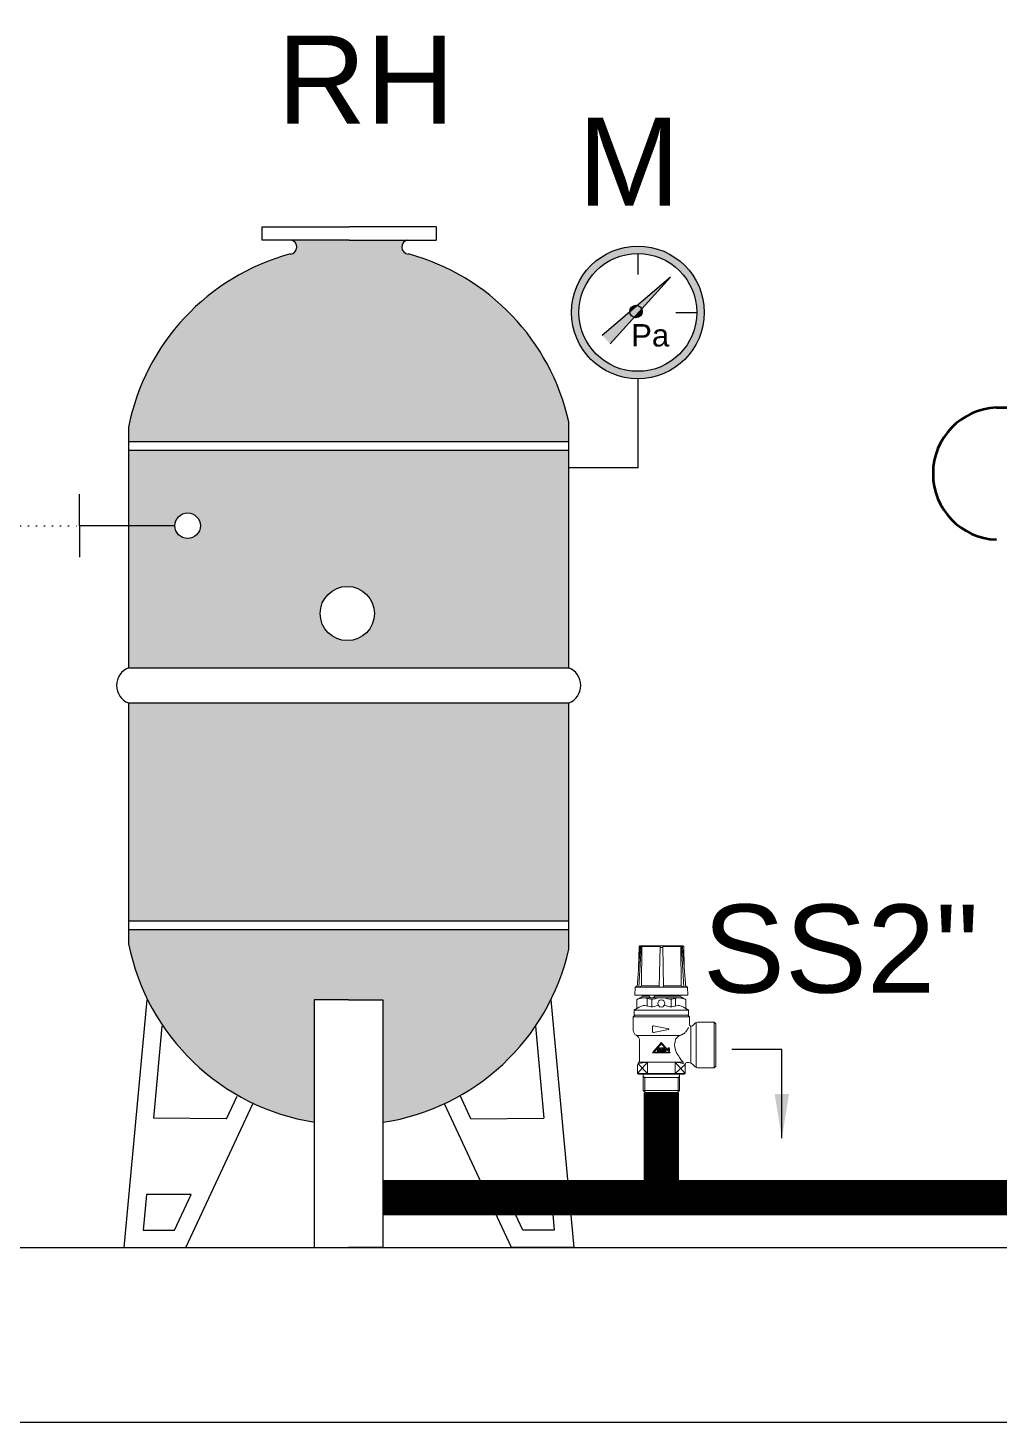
# Model space of a CAD drawing. Header units: millimetres. Extents: x 0 to 53377, y 0 to 36189.
# Drawn here: x 34209 to 35312, y 26430 to 28014 of the extents above; entities that cross this region are included whole.
import ezdxf

# ---------------------------------------------------------------- set-up
doc = ezdxf.new("R2010")
doc.units = ezdxf.units.MM
doc.linetypes.add('ACAD_ISO07W100', pattern=[3, 0, -3])
for name, color, linetype, lineweight in [('S_APA RECE', 5, 'Continuous', 25), ('S_TEXT', 7, 'Continuous', 15), ('SAN-MC-Circuit_Informatii', 83, 'ACAD_ISO07W100', 25), ('SAN-MC-COLD WATER', 5, 'Continuous', 30), ('SAN-MC-VALVE', 7, 'Continuous', 5)]:
    doc.layers.add(name, color=color, linetype=linetype, lineweight=lineweight)
doc.layers.add('SAN-MC-TEXT', color=7, linetype='Continuous')
doc.styles.get("Standard").update_dxf_attribs({"font": 'arial.ttf'})
doc.dimstyles.get("Standard").update_dxf_attribs({"dimtxt": 0.18, "dimasz": 0.18, "dimexe": 0.18, "dimexo": 0.0625, "dimgap": 0.09, "dimtad": 0, "dimtih": 1, "dimtoh": 1, "dimdec": 4, "dimzin": 0, "dimdsep": 46, "dimtxsty": 'Standard', "dimcen": 0.09, "dimadec": 0, "dimazin": 0, "dimtfac": 1, "dimtdec": 4, "dimtofl": 0, "dimtmove": 0, "dimatfit": 3, "dimfxl": 1, "dimtolj": 1, "dimtzin": 0, "dimarcsym": 0})

# ---------------------------------------------------------------- blocks, each defined once
blk = doc.blocks.new('A$C26137C86')
at = {"layer": 'SAN-MC-TEXT', "ltscale": 2}
h = blk.add_hatch(color=96, dxfattribs=at)
h.set_gradient(color1=(0, 127, 0), one_color=1, tint=1, name='INVCYLINDER')
h.paths.add_polyline_path([(251.6, 195.5), (251.6, 217.8, 0.277817), (69.4, 408.4, -0.923408), (69, 424.1), (2.3, 424.1), (-66.1, 424.1, -1.031022), (-64.9, 408.4, 0.284409), (-248.4, 211.7), (-248.4, 195.5)])
h.paths.add_polyline_path([(-248.4, 185.5), (-248.4, 99.7), (-195.8, 99.7, -1), (-166.8, 99.7, -1), (-195.8, 99.7), (-248.4, 99.7), (-248.4, -61.8), (251.6, -61.8), (251.6, 185.5)])
h.paths.add_polyline_path([(30.8, 0, -1), (-30.8, 0, -1)], flags=16)
h.paths.add_polyline_path([(-248.4, -101.6), (-248.4, -348.9), (251.6, -348.9), (251.6, -101.6)])
h.paths.add_polyline_path([(-37.4, -438.7), (1.6, -438.7), (40.6, -438.7), (40.6, -577.9, 0.309102), (251.6, -381.2), (251.6, -358.9), (-248.4, -358.9), (-248.4, -375.1, 0.314399), (-37.4, -577.7)])
at = {"layer": 'SAN-MC-TEXT'}
h = blk.add_hatch(color=256, dxfattribs=at)
edge = h.paths.add_edge_path()
edge.add_arc((330.1, 342), 75.4, 0, 360)
edge = h.paths.add_edge_path(flags=17)
edge.add_arc((330.1, 342), 66.9, 0, 360)
blk.add_hatch(color=1, dxfattribs=at).paths.add_polyline_path([(367.3, 381.9), (298.5, 306.5), (289.7, 315.9)])
h = blk.add_hatch(color=7, dxfattribs=at)
h.paths.add_polyline_path([(334.5, 345.9, -0.10205), (335.1, 343.1, -0.510246), (325.8, 336.4)])
h.paths.add_polyline_path([(329.8, 350), (320.9, 342.4, -0.025646), (320.9, 343.1, -0.493743)])
for p, q in [((-96.6, 424.1), (-96.6, 439.3)), ((-96.6, 439.3), (2.3, 439.3)), ((101.2, 439.3), (2.3, 439.3)), ((101.2, 439.3), (101.2, 424.1)), ((2.3, 424.1), (-96.6, 424.1)), ((2.3, 424.1), (101.2, 424.1)), ((-248.4, 211.7), (-248.4, -61.8)), ((251.6, -61.8), (251.6, 217.8)), ((-248.4, 195.5), (251.6, 195.5)), ((-248.4, 185.5), (251.6, 185.5)), ((330.4, 165.6), (251.6, 165.6)), ((-304.1, 99.7), (-304.1, 135.5)), ((-195.8, 99.7), (-304.1, 99.7)), ((-304.1, 99.7), (-304.1, 63.9)), ((-248.4, -61.8), (251.6, -61.8)), ((-248.4, -101.6), (-248.4, -375.1)), ((-248.4, -101.6), (251.6, -101.6)), ((251.6, -381.2), (251.6, -101.6)), ((-248.4, -348.9), (251.6, -348.9)), ((-248.4, -358.9), (251.6, -358.9)), ((-227.8, -439), (-253.9, -720.3)), ((1.6, -438.7), (-37.4, -438.7)), ((-37.4, -438.7), (-37.4, -720.3)), ((1.6, -438.7), (40.6, -438.7)), ((40.6, -438.7), (40.6, -720.3)), ((231.1, -439), (257.2, -720.3)), ((-210.5, -468.7), (-220.2, -573.1)), ((213.8, -468.7), (223.4, -573.1)), ((-137.2, -574), (-125.2, -548.3)), ((140.5, -574), (128.5, -548.3)), ((-183.4, -720.3), (-107.1, -556.8)), ((186.7, -720.3), (110.4, -556.8)), ((-137.2, -574), (-220.2, -573.1)), ((140.5, -574), (223.4, -573.1)), ((-228.2, -659.8), (-231.9, -700.3)), ((-177.2, -659.8), (-228.2, -659.8)), ((-196.1, -700.3), (-177.2, -659.8)), ((199.4, -700.3), (180.5, -659.8)), ((180.5, -659.8), (231.5, -659.8)), ((231.5, -659.8), (235.2, -700.3)), ((-231.9, -700.3), (-196.1, -700.3)), ((235.2, -700.3), (199.4, -700.3)), ((-253.9, -720.3), (-183.4, -720.3)), ((-37.4, -720.3), (1.6, -720.3)), ((40.6, -720.3), (1.6, -720.3)), ((257.2, -720.3), (186.7, -720.3))]:
    blk.add_line(p, q, dxfattribs=at)
at = {"layer": 'SAN-MC-TEXT', "color": 7}
for p, q in [((330.1, 408.9), (330.1, 385.2)), ((373.3, 342), (397, 342))]:
    blk.add_line(p, q, dxfattribs=at)
at = {"layer": 'SAN-MC-TEXT', "color": 1}
for p, q in [((367.3, 381.9), (289.7, 315.9)), ((298.5, 306.5), (367.3, 381.9))]:
    blk.add_line(p, q, dxfattribs=at)
at = {"layer": 'SAN-MC-TEXT'}
blk.add_lwpolyline([(330.4, 165.6), (330.4, 266.6)], dxfattribs=at)
at = {"layer": 'SAN-MC-TEXT', "color": 7}
for centre, radius in [((330.1, 342), 75.4), ((330.1, 342), 66.9), ((328, 343.1), 7.09)]:
    blk.add_circle(centre, radius, dxfattribs=at)
at = {"layer": 'SAN-MC-TEXT'}
for centre, radius in [((-181.3, 99.7), 14.5), ((0, 0), 30.8)]:
    blk.add_circle(centre, radius, dxfattribs=at)
for centre, radius, start, end in [((-65.2, 416.2), 7.87, 272.8106, 83.6891), ((69.8, 416.2), 7.87, 96.3109, 267.1894), ((2.3, 161.8), 255.6, 105.2324, 168.7374), ((2.3, 161.8), 255.6, 12.6628, 74.7676), ((-240.6, -81.7), 21.4, 111.3016, 248.6984), ((243.9, -81.7), 21.4, 291.3016, 68.6984), ((2.3, -325.2), 255.6, 191.2626, 261.075), ((2.3, -325.2), 255.6, 278.6313, 347.3372)]:
    blk.add_arc(centre, radius, start, end, dxfattribs=at)
blk.add_text('Pa', height=25.4, rotation=0, dxfattribs=at).set_placement((322.4, 303.3))
at = {"layer": 'SAN-MC-TEXT', "insert": (378.2, 563.3), "char_height": 100, "width": 317.327, "attachment_point": 3}
blk.add_mtext('M', dxfattribs=at)
blk = doc.blocks.new('Supapa Siguranta')
at = {"layer": 'SAN-MC-VALVE'}
for p, q in [((125014.5, -98657.3), (125010.7, -98661.1)), ((125037.3, -98657.3), (125014.5, -98657.3)), ((125014.5, -98657.3), (125014.5, -98722.3)), ((125037.3, -98657.3), (125037.3, -98722.3)), ((125037.3, -98657.3), (125043.6, -98657.3)), ((125037.3, -98660.3), (125039, -98657.3)), ((125044.5, -98647.6), (125043.6, -98649.2)), ((125043.6, -98649.2), (125043.6, -98730.5)), ((125044.5, -98647.6), (125044.5, -98732)), ((125057.6, -98647.6), (125044.5, -98647.6)), ((125044.5, -98647.6), (125064.5, -98665.5)), ((125044.5, -98665.5), (125061.6, -98648.5)), ((125064.5, -98728.4), (125064.5, -98650.4)), ((125065.9, -98650.8), (125104, -98650.8)), ((125111.7, -98722.5), (125111.7, -98646.8)), ((125121.1, -98639.8), (125145.1, -98639.8)), ((125145.1, -98639.8), (125145.1, -98739.8)), ((125148.2, -98643), (125145.1, -98639.8)), ((125148.2, -98641.4), (125148.2, -98738.3)), ((125148.2, -98641.4), (125155.3, -98641.4)), ((125157.2, -98642), (125157.2, -98737.7)), ((125158.1, -98643), (125159, -98644.6)), ((125161.7, -98646.2), (125173.7, -98646.2)), ((125176.4, -98647.7), (125181.1, -98655.8)), ((125178.6, -98726.4), (125178.6, -98653.3)), ((125181.8, -98657), (125181.8, -98668.3)), ((125183.8, -98657), (125183.6, -98657)), ((125197.8, -98643.2), (125183.8, -98643)), ((125197.8, -98643.2), (125199.9, -98646.9)), ((125197.8, -98646.7), (125197.8, -98643.2)), ((125197.8, -98646.7), (125268.1, -98652.4)), ((125197.8, -98646.7), (125197.8, -98689.8)), ((125197.8, -98649.9), (125268.1, -98653.9)), ((125199.9, -98654.8), (125197.8, -98649.9)), ((125269.7, -98655.2), (125199.9, -98654.8)), ((125199.9, -98654.8), (125199.9, -98684.7)), ((125269.7, -98650.2), (125232, -98649.5)), ((125268.1, -98652.4), (125268.1, -98653.9)), ((125268.1, -98652.4), (125269.7, -98653.7)), ((125268.1, -98653.9), (125269.7, -98655.2)), ((125269.7, -98650.2), (125271.3, -98651.8)), ((125269.7, -98653.7), (125269.7, -98650.2)), ((125269.7, -98655.2), (125269.7, -98687.5)), ((125271.3, -98727.9), (125271.3, -98651.8)), ((125010.7, -98661.1), (125010.7, -98718.6)), ((125037.3, -98660.3), (125011.5, -98660.3)), ((125044.5, -98665.5), (125064.5, -98665.5)), ((125081.1, -98705.6), (125081.1, -98674.1)), ((125081.1, -98674.1), (125083.6, -98676.2)), ((125082.4, -98676.9), (125082.4, -98683.2)), ((125084.8, -98679), (125082.4, -98676.9)), ((125082.4, -98683.2), (125082.4, -98703.1)), ((125082.4, -98683.2), (125089.8, -98683.2)), ((125083.2, -98683.8), (125082.4, -98683.2)), ((125084, -98684.5), (125083.2, -98683.8)), ((125083.6, -98676.2), (125086.3, -98678.4)), ((125087.3, -98681.1), (125084.8, -98679)), ((125086.3, -98678.4), (125088.9, -98680.7)), ((125087.1, -98680.9), (125087.1, -98680.9)), ((125087.1, -98680.9), (125087.1, -98680.9)), ((125089.8, -98683.2), (125087.3, -98681.1)), ((125088.9, -98680.7), (125091.6, -98682.9)), ((125089.1, -98682.5), (125089.1, -98682.5)), ((125089.1, -98682.5), (125089.1, -98682.5)), ((125089.8, -98683.2), (125089.8, -98687.2)), ((125092.5, -98685.4), (125089.8, -98683.2)), ((125091.6, -98682.9), (125094.3, -98685.2)), ((125117.4, -98676.1), (125122.6, -98702.4)), ((125127.6, -98674.2), (125118.9, -98674.2)), ((125123.9, -98702.4), (125129.1, -98676.1)), ((125176.3, -98672.7), (125163, -98672.7)), ((125177.9, -98664.6), (125164.5, -98664.6)), ((125176.4, -98671.9), (125176.4, -98671.9)), ((125183.8, -98668.3), (125181.8, -98668.3)), ((125181.8, -98677.7), (125181.8, -98723.2)), ((125183.8, -98677.7), (125181.8, -98677.7)), ((125081.1, -98703.2), (125081.1, -98703.2)), ((125081.7, -98705), (125081.1, -98705.6)), ((125082.4, -98704.5), (125081.7, -98705)), ((125082.4, -98703.1), (125082.4, -98704.5)), ((125082.4, -98703.1), (125088.2, -98703.1)), ((125083.2, -98703.8), (125082.4, -98703.1)), ((125082.5, -98703.3), (125082.5, -98703.3)), ((125083.1, -98688.1), (125084.4, -98686.9)), ((125083.1, -98689.8), (125083.1, -98688.1)), ((125084.5, -98688.7), (125083.1, -98689.8)), ((125083.1, -98691.2), (125083.1, -98689.8)), ((125083.1, -98689.8), (125089.8, -98689.8)), ((125084.5, -98691.2), (125083.1, -98691.2)), ((125083.1, -98692.4), (125083.8, -98691.8)), ((125083.1, -98694.5), (125083.1, -98692.4)), ((125083.1, -98693.3), (125083.1, -98693.3)), ((125083.1, -98693.3), (125083.1, -98693.3)), ((125083.1, -98694.9), (125083.1, -98694.5)), ((125083.2, -98695.3), (125083.1, -98694.9)), ((125083.1, -98696.5), (125085, -98696.5)), ((125083.1, -98697.8), (125083.1, -98696.5)), ((125088.2, -98697.8), (125083.1, -98697.8)), ((125083.4, -98695.6), (125083.2, -98695.3)), ((125084, -98704.5), (125083.2, -98703.8)), ((125083.6, -98695.9), (125083.4, -98695.6)), ((125083.9, -98696.1), (125083.6, -98695.9)), ((125083.8, -98691.8), (125084.5, -98691.2)), ((125084.3, -98696.3), (125083.9, -98696.1)), ((125085.8, -98684.5), (125084, -98684.5)), ((125088.2, -98704.5), (125084, -98704.5)), ((125084.7, -98696.4), (125084.3, -98696.3)), ((125084.3, -98697.8), (125084.3, -98697.8)), ((125084.4, -98686.9), (125085.8, -98685.8)), ((125085.9, -98687.5), (125084.5, -98688.7)), ((125084.5, -98691.2), (125084.5, -98694.5)), ((125085.8, -98691.2), (125084.5, -98691.2)), ((125084.5, -98694.5), (125084.5, -98694.6)), ((125084.5, -98694.6), (125084.6, -98694.7)), ((125084.6, -98694.7), (125084.6, -98694.9)), ((125084.6, -98694.9), (125084.7, -98695)), ((125084.7, -98695), (125084.8, -98695)), ((125085, -98696.5), (125084.7, -98696.4)), ((125084.8, -98695), (125084.9, -98695.1)), ((125084.9, -98695.1), (125084.9, -98695.1)), ((125084.9, -98695.1), (125084.9, -98695.1)), ((125084.9, -98695.1), (125085, -98695.1)), ((125085, -98695.1), (125085.2, -98695.2)), ((125085.1, -98700.5), (125086.7, -98699.1)), ((125087.5, -98702.5), (125085.1, -98700.5)), ((125085.2, -98695.2), (125085.3, -98695.1)), ((125085.6, -98696.4), (125085.2, -98696.5)), ((125085.2, -98696.5), (125089.8, -98696.5)), ((125085.3, -98695.1), (125085.4, -98695.1)), ((125085.4, -98695.1), (125085.5, -98695)), ((125085.5, -98695), (125085.6, -98695)), ((125085.6, -98695), (125085.7, -98694.9)), ((125085.9, -98696.3), (125085.6, -98696.4)), ((125085.7, -98694.9), (125085.8, -98694.7)), ((125085.8, -98685.8), (125085.8, -98684.5)), ((125085.8, -98694.5), (125085.8, -98691.2)), ((125085.8, -98694.6), (125085.8, -98694.5)), ((125085.8, -98694.6), (125085.8, -98694.6)), ((125085.8, -98694.6), (125085.8, -98694.6)), ((125085.8, -98694.7), (125085.8, -98694.6)), ((125085.9, -98685.3), (125085.9, -98685.3)), ((125085.9, -98685.3), (125085.9, -98685.3)), ((125085.9, -98687.7), (125085.9, -98687.5)), ((125086, -98687.9), (125085.9, -98687.7)), ((125085.9, -98691.7), (125085.9, -98691.7)), ((125085.9, -98691.7), (125085.9, -98691.7)), ((125086.3, -98696.1), (125085.9, -98696.3)), ((125086.2, -98688.3), (125086, -98687.9)), ((125086.4, -98688.6), (125086.2, -98688.3)), ((125086.6, -98695.9), (125086.3, -98696.1)), ((125086.7, -98688.8), (125086.4, -98688.6)), ((125086.9, -98695.6), (125086.6, -98695.9)), ((125087.1, -98689), (125086.7, -98688.8)), ((125086.7, -98699.1), (125088.2, -98697.8)), ((125087.1, -98695.7), (125086.9, -98695.6)), ((125087.5, -98689.1), (125087.1, -98689)), ((125087.5, -98695.8), (125087.1, -98695.7)), ((125088.5, -98699.4), (125087.1, -98700.5)), ((125087.1, -98700.5), (125088.5, -98701.6)), ((125087.2, -98684.5), (125087.2, -98687.2)), ((125088.5, -98684.5), (125087.2, -98684.5)), ((125087.2, -98687.2), (125087.2, -98687.3)), ((125087.2, -98687.3), (125087.2, -98687.4)), ((125087.2, -98687.4), (125087.3, -98687.5)), ((125087.2, -98691.2), (125087.2, -98693.8)), ((125088.5, -98691.2), (125087.2, -98691.2)), ((125087.2, -98693.8), (125087.2, -98693.9)), ((125087.2, -98693.9), (125087.2, -98694.1)), ((125087.2, -98694.1), (125087.3, -98694.2)), ((125087.3, -98687.5), (125087.4, -98687.6)), ((125087.3, -98694.2), (125087.4, -98694.3)), ((125087.4, -98687.6), (125087.5, -98687.7)), ((125087.4, -98694.3), (125087.5, -98694.4)), ((125087.5, -98687.7), (125087.6, -98687.8)), ((125087.8, -98689.2), (125087.5, -98689.1)), ((125087.5, -98694.4), (125087.6, -98694.4)), ((125087.8, -98695.8), (125087.5, -98695.8)), ((125089.8, -98704.5), (125087.5, -98702.5)), ((125087.6, -98687.8), (125087.7, -98687.8)), ((125087.6, -98694.4), (125087.7, -98694.5)), ((125087.7, -98687.8), (125087.8, -98687.8)), ((125087.7, -98694.5), (125087.8, -98694.5)), ((125087.8, -98687.8), (125088, -98687.8)), ((125088.2, -98689.1), (125087.8, -98689.2)), ((125087.8, -98694.5), (125088, -98694.5)), ((125088.2, -98695.8), (125087.8, -98695.8)), ((125088, -98687.8), (125088.1, -98687.8)), ((125088, -98694.5), (125088.1, -98694.4)), ((125088.1, -98687.8), (125088.2, -98687.7)), ((125088.1, -98694.4), (125088.2, -98694.4)), ((125088.2, -98687.7), (125088.3, -98687.6)), ((125088.6, -98689), (125088.2, -98689.1)), ((125088.2, -98694.4), (125088.3, -98694.3)), ((125088.6, -98695.7), (125088.2, -98695.8)), ((125088.2, -98695.8), (125088.2, -98695.8)), ((125088.2, -98703.1), (125088.2, -98704.5)), ((125088.3, -98687.6), (125088.4, -98687.5)), ((125088.3, -98694.3), (125088.4, -98694.2)), ((125088.4, -98687.4), (125088.5, -98687.3)), ((125088.4, -98687.5), (125088.4, -98687.4)), ((125088.4, -98694.1), (125088.5, -98693.9)), ((125088.4, -98694.2), (125088.4, -98694.1)), ((125088.4, -98703.3), (125088.4, -98703.3)), ((125088.5, -98687.2), (125088.5, -98684.5)), ((125088.5, -98687.3), (125088.5, -98687.2)), ((125088.5, -98693.8), (125088.5, -98691.2)), ((125088.5, -98693.1), (125088.5, -98693.1)), ((125088.5, -98693.1), (125088.5, -98693.1)), ((125088.5, -98693.9), (125088.5, -98693.8)), ((125089.8, -98698.2), (125088.5, -98699.4)), ((125088.5, -98701.6), (125089.8, -98702.7)), ((125088.9, -98688.8), (125088.6, -98689)), ((125088.9, -98695.5), (125088.6, -98695.7)), ((125089.2, -98688.6), (125088.9, -98688.8)), ((125089.2, -98695.2), (125088.9, -98695.5)), ((125089.5, -98688.3), (125089.2, -98688.6)), ((125089.5, -98694.9), (125089.2, -98695.2)), ((125089.7, -98687.9), (125089.5, -98688.3)), ((125089.7, -98694.6), (125089.5, -98694.9)), ((125089.8, -98687.6), (125089.7, -98687.9)), ((125089.8, -98694.2), (125089.7, -98694.6)), ((125089.8, -98687.2), (125089.8, -98687.6)), ((125089.8, -98689.8), (125089.8, -98693.8)), ((125089.8, -98693.8), (125089.8, -98694.2)), ((125089.8, -98696.5), (125092.5, -98694.3)), ((125089.8, -98696.5), (125089.8, -98698.2)), ((125091.9, -98696.5), (125089.8, -98696.5)), ((125089.8, -98702.7), (125089.8, -98704.5)), ((125090.8, -98684), (125090.8, -98684)), ((125094.5, -98694.3), (125091.9, -98696.5)), ((125095.1, -98687.6), (125092.5, -98685.4)), ((125092.5, -98694.3), (125095.1, -98692.1)), ((125092.9, -98685.8), (125092.9, -98685.8)), ((125093.6, -98695), (125093.6, -98695)), ((125094.3, -98685.2), (125097.1, -98687.5)), ((125094.3, -98686.8), (125094.3, -98686.8)), ((125094.3, -98686.8), (125094.3, -98686.8)), ((125097.2, -98692.1), (125094.5, -98694.3)), ((125097.7, -98689.8), (125095.1, -98687.6)), ((125095.1, -98692.1), (125097.7, -98689.8)), ((125097.1, -98687.5), (125099.8, -98689.8)), ((125099.8, -98689.8), (125097.2, -98692.1)), ((125176.3, -98707), (125163, -98707)), ((125176.4, -98707.8), (125176.4, -98707.8)), ((125197.8, -98685.9), (125269.7, -98687.5)), ((125197.8, -98733), (125197.8, -98689.8)), ((125269.7, -98692.2), (125197.8, -98693.8)), ((125199.9, -98695), (125199.9, -98724.8)), ((125268.1, -98687.5), (125268.1, -98692.2)), ((125269.7, -98724.5), (125269.7, -98692.2)), ((125010.7, -98718.6), (125014.5, -98722.3)), ((125037.3, -98719.4), (125011.5, -98719.4)), ((125037.3, -98722.3), (125014.5, -98722.3)), ((125037.3, -98719.4), (125039, -98722.3)), ((125037.3, -98722.3), (125043.6, -98722.3)), ((125043.6, -98730.5), (125044.5, -98732)), ((125064.5, -98714.2), (125044.5, -98732)), ((125044.5, -98714.2), (125060.7, -98732)), ((125044.5, -98714.2), (125064.5, -98714.2)), ((125044.5, -98732), (125060.7, -98732)), ((125177.9, -98715.1), (125164.5, -98715.1)), ((125176.4, -98731.9), (125181.1, -98723.8)), ((125176.4, -98731.9), (125181.1, -98723.8)), ((125181.8, -98722.6), (125181.8, -98711.3)), ((125183.8, -98722.6), (125183.6, -98722.6)), ((125183.8, -98722.6), (125183.6, -98722.6)), ((125199.9, -98724.8), (125197.8, -98729.8)), ((125197.8, -98729.8), (125268.1, -98725.8)), ((125197.8, -98733), (125268.1, -98727.3)), ((125197.8, -98736.5), (125199.9, -98732.8)), ((125197.8, -98733), (125197.8, -98736.5)), ((125269.7, -98724.5), (125199.9, -98724.8)), ((125269.7, -98729.5), (125232, -98730.2)), ((125268.1, -98725.8), (125269.7, -98724.5)), ((125268.1, -98727.3), (125268.1, -98725.8)), ((125268.1, -98727.3), (125269.7, -98726)), ((125269.7, -98726), (125269.7, -98729.5)), ((125271.3, -98727.9), (125269.7, -98729.5)), ((125054.5, -98783.6), (125054.5, -98755.6)), ((125134.9, -98751.7), (125055.3, -98751.7)), ((125057.2, -98749), (125061.1, -98745.1)), ((125063, -98742.3), (125127.3, -98742.3)), ((125063.9, -98738.4), (125063.9, -98735.1)), ((125133, -98749), (125129.2, -98745.2)), ((125131.4, -98739.8), (125145.1, -98739.8)), ((125135.7, -98783.6), (125135.7, -98755.6)), ((125148.2, -98736.7), (125145.1, -98739.8)), ((125148.2, -98738.3), (125155.3, -98738.3)), ((125158.1, -98736.7), (125159, -98735)), ((125161.7, -98733.5), (125173.7, -98733.5)), ((125197.8, -98736.5), (125183.8, -98736.7)), ((125135.7, -98783.6), (125054.5, -98783.6)), ((125057.6, -98786.7), (125054.5, -98783.6)), ((125132.6, -98786.7), (125057.6, -98786.7)), ((125135.7, -98783.6), (125132.6, -98786.7))]:
    blk.add_line(p, q, dxfattribs=at)
at = {"layer": 'SAN-MC-VALVE', "extrusion": (-1, 1.83697e-16, 0)}
blk.add_line((125183.8, -98643), (125183.8, -98736.7), dxfattribs=at)
at = {"layer": 'SAN-MC-VALVE'}
for points in [[(125104.8, -98715.2), (125101.4, -98714.1), (125098.3, -98713.5), (125095.1, -98713.3), (125091.9, -98713.5), (125088.8, -98714.1), (125085.8, -98715.1), (125082.9, -98716.3), (125080.1, -98717.6), (125077.6, -98719.1), (125075.2, -98720.6), (125073, -98722), (125071.1, -98723.4), (125069.3, -98724.7), (125067.7, -98725.9), (125066.4, -98726.9), (125065.3, -98727.8), (125064.5, -98728.4), (125064, -98728.8), (125063.9, -98728.9)], [(125112.9, -98725.3), (125112.6, -98724.4), (125111.4, -98722), (125110.1, -98719.8), (125108.4, -98717.8), (125106.8, -98716.3), (125105.8, -98715.7), (125104.8, -98715.2)], [(125121.1, -98735), (125120.3, -98734.6), (125118.5, -98733.2), (125117.6, -98732.4), (125116.7, -98731.4), (125115.7, -98730.2), (125114.7, -98728.8), (125113.8, -98727.2), (125113.1, -98725.6), (125112.9, -98725.3)], [(125126.4, -98738.3), (125126.2, -98738.2), (125125.8, -98737.9), (125125, -98737.4), (125123.9, -98736.7), (125122.6, -98735.9), (125121.1, -98735)]]:
    blk.add_lwpolyline(points, dxfattribs=at)
blk.add_circle((125168.8, -98689.8), 6.25, dxfattribs=at)
for centre, radius, start, end in [((125057.6, -98657), 9.38, 48.5904, 90), ((125004.9, -98667), 59.6, 1.506, 18.1013), ((125065.9, -98647.6), 3.12, 228.5904, 270), ((125104, -98641.4), 9.38, 270, 335.3757), ((125121.1, -98649.2), 9.38, 90, 155.3757), ((125155.3, -98644.5), 3.12, 30, 90), ((125161.7, -98643.1), 3.12, 210, 270), ((125173.7, -98649.3), 3.12, 30, 90), ((125183.6, -98653.9), 3.12, 214.2289, 270), ((125118.9, -98675.8), 1.56, 90, 191.3099), ((125127.6, -98675.8), 1.56, 348.6901, 90), ((125183.7, -98673), 5.05, 111.8775, 248.1225), ((125123.2, -98702.3), 0.625, 191.3099, 348.6901), ((125060.7, -98735.1), 3.12, 0, 90), ((125004.9, -98712.6), 59.6, 340.9738, 358.494), ((125173.7, -98730.4), 3.12, 270, 330), ((125173.7, -98730.4), 3.12, 270, 330), ((125183.6, -98725.8), 3.12, 90, 145.7711), ((125063.9, -98755.6), 9.38, 135, 180), ((125054.5, -98738.4), 9.38, 315, 0), ((125131.4, -98743), 3.12, 90, 225), ((125126.4, -98755.6), 9.38, 0, 45), ((125155.3, -98735.1), 3.12, 270, 330), ((125161.7, -98736.6), 3.12, 90, 150)]:
    blk.add_arc(centre, radius, start, end, dxfattribs=at)
for points, knots in [([(125159, -98644.6), (125164.5, -98654.1), (125166.5, -98661.1), (125161.4, -98671.4), (125164, -98679.2), (125165.3, -98684.7)], [0, 0, 0, 0, 2.818946, 6.498428, 10.306657, 10.306657, 10.306657, 10.306657]), ([(125176.4, -98647.7), (125178, -98654.6), (125179.8, -98661.3), (125174.3, -98672.3), (125178.1, -98681.1), (125178.6, -98686.1)], [0.251776, 0.251776, 0.251776, 0.251776, 2.818946, 6.498428, 11.244423, 11.244423, 11.244423, 11.244423]), ([(125159, -98735), (125164.5, -98725.6), (125166.5, -98718.6), (125161.4, -98708.3), (125164, -98700.5), (125165.3, -98695)], [0, 0, 0, 0, 2.818946, 6.498428, 10.306657, 10.306657, 10.306657, 10.306657]), ([(125176.4, -98731.9), (125178, -98725), (125179.8, -98718.3), (125174.3, -98707.3), (125178.1, -98698.5), (125178.6, -98693.6)], [0.251776, 0.251776, 0.251776, 0.251776, 2.818946, 6.498428, 11.244423, 11.244423, 11.244423, 11.244423])]:
    blk.add_open_spline(points, degree=3, knots=knots, dxfattribs=at)
blk = doc.blocks.new('MAN')
at = {"layer": 'SAN-MC-VALVE', "lineweight": 5}
h = blk.add_hatch(color=1, dxfattribs=at)
edge = h.paths.add_edge_path()
edge.add_arc((69936.3, 149089), 8.93, 98.3516, 186.7188)
edge.add_line((69927.4, 149088), (69889.7, 149050.9))
edge.add_arc((69890.3, 149050.3), 0.871, 140.6187, 317.9808)
edge.add_line((69891, 149049.8), (69931, 149083.6))
edge.add_arc((69933.2, 149091.8), 8.48, 255.5699, 348.5337)
edge.add_arc((69954.1, 149082.1), 14.9, 101.1321, 147.5393, ccw=False)
edge.add_line((69951.2, 149096.8), (69954.4, 149097.6))
edge.add_arc((69953.4, 149108.6), 11, 275.2597, 355.2629)
edge.add_arc((69950.2, 149105), 14.4, 10.7132, 69.2213)
edge.add_arc((69953.1, 149109.1), 9.63, 76.9038, 172.4916)
edge.add_line((69943.6, 149110.4), (69941.8, 149105.7))
edge.add_arc((69925, 149113.4), 18.5, 302.7102, 335.3468, ccw=False)
at = {"layer": 'SAN-MC-VALVE'}
h = blk.add_hatch(color=1, dxfattribs=at)
h.dxf.hatch_style = 1
h.paths.add_polyline_path([(70014.9, 148897, 2.33833), (70035.8, 148889.3), (70082.7, 149005.7, 0.53181), (70053.7, 149016.3)])
at = {"layer": 'S_APA RECE', "linetype": 'ByBlock', "lineweight": 50, "ltscale": 1.8}
blk.add_lwpolyline([(69793.8, 148763.3), (69903.6, 148763.3)], dxfattribs=at)
at = {"layer": 'SAN-MC-VALVE', "lineweight": 5}
for p, q in [((69933.6, 149184), (69933.6, 149170.3)), ((69882.4, 149168.6), (69886.1, 149162.9)), ((69885.9, 149170.8), (69889.4, 149165)), ((69889.5, 149172.9), (69892.7, 149166.9)), ((69893.2, 149174.7), (69899.2, 149162.5)), ((69897, 149176.5), (69899.7, 149170.2)), ((69900.9, 149178), (69903.3, 149171.7)), ((69904.9, 149179.4), (69907, 149172.9)), ((69908.9, 149180.6), (69910.7, 149174.1)), ((69915.9, 149168.4), (69912.9, 149181.6)), ((69917, 149182.5), (69918.2, 149175.8)), ((69921.1, 149183.1), (69922, 149176.4)), ((69925.3, 149183.6), (69925.9, 149176.8)), ((69929.4, 149183.9), (69929.8, 149177.1)), ((69937.8, 149183.9), (69937.5, 149177.1)), ((69942, 149183.6), (69941.4, 149176.8)), ((69946.1, 149183.1), (69945.2, 149176.4)), ((69950.2, 149182.5), (69949, 149175.8)), ((69951.3, 149168.4), (69954.3, 149181.6)), ((69958.4, 149180.6), (69956.6, 149174.1)), ((69962.4, 149179.4), (69960.3, 149172.9)), ((69966.3, 149178), (69963.9, 149171.7)), ((69970.2, 149176.5), (69967.5, 149170.2)), ((69974, 149174.7), (69968.1, 149162.5)), ((69977.7, 149172.9), (69974.5, 149166.9)), ((69981.4, 149170.8), (69977.9, 149165)), ((69984.9, 149168.6), (69981.1, 149162.9)), ((69866.4, 149155.2), (69871.3, 149150.5)), ((69869.3, 149158.2), (69874, 149153.3)), ((69872.4, 149161), (69876.9, 149155.9)), ((69875.6, 149163.7), (69884.1, 149153)), ((69878.9, 149166.2), (69882.9, 149160.7)), ((69991.6, 149163.7), (69983.2, 149153)), ((69988.3, 149166.2), (69984.3, 149160.7)), ((69994.9, 149161), (69990.4, 149155.9)), ((69997.9, 149158.2), (69993.2, 149153.3)), ((70000.9, 149155.2), (69996, 149150.5)), ((69853.7, 149138.6), (69859.6, 149135.1)), ((69856, 149142.2), (69861.6, 149138.4)), ((69858.3, 149145.6), (69863.8, 149141.6)), ((69860.9, 149148.9), (69871.5, 149140.4)), ((69863.5, 149152.1), (69868.7, 149147.7)), ((69912.4, 149146.4), (69929.6, 149096.9)), ((69914, 149147.2), (69934.9, 149098.7)), ((70006.4, 149148.9), (69995.7, 149140.4)), ((70003.7, 149152.1), (69998.6, 149147.7)), ((70008.9, 149145.6), (70003.4, 149141.6)), ((70011.3, 149142.2), (70005.6, 149138.4)), ((70013.5, 149138.6), (70007.7, 149135.1)), ((69846.5, 149123.6), (69852.9, 149121.2)), ((69848, 149127.5), (69854.3, 149124.8)), ((69849.8, 149131.3), (69862, 149125.4)), ((69851.7, 149135), (69857.7, 149131.8)), ((70017.5, 149131.3), (70005.2, 149125.4)), ((70015.6, 149135), (70009.6, 149131.8)), ((70019.2, 149127.5), (70012.9, 149124.8)), ((70020.7, 149123.6), (70014.4, 149121.2)), ((69842.1, 149107.5), (69848.7, 149106.3)), ((69842.9, 149111.6), (69856.2, 149108.6)), ((69843.9, 149115.7), (69850.5, 149113.9)), ((69845.1, 149119.7), (69851.6, 149117.6)), ((70024.3, 149111.6), (70011.1, 149108.6)), ((70022.1, 149119.7), (70015.7, 149117.6)), ((70023.3, 149115.7), (70016.8, 149113.9)), ((70025.2, 149107.5), (70018.5, 149106.3)), ((69840.6, 149090.9), (69854.2, 149090.9)), ((69840.7, 149095.1), (69847.4, 149094.8)), ((69840.9, 149099.2), (69847.7, 149098.6)), ((69841.4, 149103.4), (69848.1, 149102.5)), ((70026.7, 149090.9), (70013.1, 149090.9)), ((70025.8, 149103.4), (70019.1, 149102.5)), ((70026.3, 149099.2), (70019.5, 149098.6)), ((70026.6, 149095.1), (70019.8, 149094.8)), ((69840.7, 149086.7), (69847.4, 149087)), ((69840.9, 149082.6), (69847.7, 149083.2)), ((69841.4, 149078.4), (69848.1, 149079.3)), ((69842.1, 149074.3), (69848.7, 149075.5)), ((69842.9, 149070.2), (69856.2, 149073.2)), ((69934.6, 149073.3), (69934.2, 149070)), ((69946.3, 149078.9), (69950, 149075.5)), ((70024.3, 149070.2), (70011.1, 149073.2)), ((70025.2, 149074.3), (70018.5, 149075.5)), ((70025.8, 149078.4), (70019.1, 149079.3)), ((70026.3, 149082.6), (70019.5, 149083.2)), ((70026.6, 149086.7), (70019.8, 149087)), ((69843.9, 149066.1), (69850.5, 149068)), ((69845.1, 149062.1), (69851.6, 149064.2)), ((69846.5, 149058.2), (69852.9, 149060.6)), ((70020.7, 149058.2), (70014.4, 149060.6)), ((70022.1, 149062.1), (70015.7, 149064.2)), ((70023.3, 149066.1), (70016.8, 149068)), ((69854.3, 149057), (69848, 149054.3)), ((69855.9, 149053.4), (69849.8, 149050.5)), ((69857.7, 149050), (69851.7, 149046.8)), ((69859.6, 149046.7), (69853.7, 149043.2)), ((69855.9, 149053.4), (69862.8, 149056.8)), ((69861.5, 149043.5), (69855.9, 149039.7)), ((70011.3, 149053.4), (70004.5, 149056.8)), ((70005.7, 149043.5), (70011.3, 149039.7)), ((70007.7, 149046.7), (70013.5, 149043.2)), ((70009.6, 149050), (70015.6, 149046.8)), ((70011.3, 149053.4), (70017.5, 149050.5)), ((70012.9, 149057), (70019.2, 149054.3)), ((69863.8, 149040.2), (69858.3, 149036.2)), ((69871.5, 149041.4), (69860.9, 149032.9)), ((69995.7, 149041.4), (70006.4, 149032.9)), ((70003.4, 149040.2), (70008.9, 149036.2)), ((70014.9, 148897), (70053.7, 149016.3)), ((70035.8, 148889.3), (70082.7, 149005.7)), ((69916.5, 148989.2), (69916.5, 148968.5)), ((69916.5, 148989.2), (69952.8, 148968.5)), ((69952.7, 148989.2), (69916.5, 148968.5)), ((69952.7, 148968.3), (69952.7, 148989.2)), ((69915.7, 148964.4), (69915.7, 148961.1)), ((69915.7, 148964.4), (69953.7, 148964.4)), ((69916.5, 148968.5), (69952.8, 148968.5)), ((69919.4, 148968.5), (69919.4, 148964.4)), ((69950, 148968.6), (69950, 148964.4)), ((69953.7, 148964.4), (69953.7, 148961.1)), ((69913.2, 148961.1), (69956.6, 148961.1)), ((69913.2, 148961.1), (69913.2, 148954.3)), ((69956.6, 148961.1), (69956.6, 148954.3)), ((69913, 148916.8), (69913, 148900.8)), ((69957.7, 148916.8), (69957.7, 148900.8)), ((69978.2, 148859.9), (69978.2, 148906.9)), ((69978.2, 148896.1), (69989.2, 148896.1)), ((69996.5, 148896.8), (70009.4, 148892.5)), ((69978.2, 148870.9), (69989.2, 148870.9)), ((70008.8, 148874.7), (69996.5, 148871)), ((69913, 148863.3), (69913, 148847.4)), ((69957.7, 148863.3), (69957.7, 148847.4)), ((69913, 148847.4), (69957.7, 148847.4)), ((69921.1, 148819.1), (69921.1, 148831.5)), ((69949.7, 148819.1), (69949.7, 148831.5)), ((69908.7, 148819.1), (69962, 148819.1)), ((69915.4, 148814.1), (69915.4, 148808)), ((69915.4, 148814.1), (69954.6, 148814.1)), ((69915.4, 148808), (69954.6, 148808)), ((69917.7, 148819.5), (69917.7, 148814.5)), ((69952.4, 148819.2), (69952.4, 148814.2)), ((69954.6, 148814.1), (69954.6, 148808))]:
    blk.add_line(p, q, dxfattribs=at)
for points in [[(70037.4, 149090.9), (70037, 149100.2), (70035.7, 149109.4), (70033.6, 149118.5), (70030.8, 149127.4), (70027.1, 149135.9), (70022.7, 149144.1), (70017.6, 149151.9), (70011.8, 149159.2), (70005.3, 149165.9), (69998.3, 149172), (69990.8, 149177.5), (69982.8, 149182.3), (69974.4, 149186.3), (69965.7, 149189.6), (69956.7, 149192.1), (69947.6, 149193.7), (69938.3, 149194.6), (69929, 149194.6), (69919.7, 149193.7), (69910.5, 149192.1), (69901.6, 149189.6), (69892.8, 149186.3), (69884.5, 149182.3), (69876.5, 149177.5), (69868.9, 149172), (69861.9, 149165.9), (69855.5, 149159.2), (69849.7, 149151.9), (69844.5, 149144.1), (69840.1, 149135.9), (69836.5, 149127.4), (69833.6, 149118.5), (69831.5, 149109.4), (69830.3, 149100.2), (69829.9, 149090.9), (69830.3, 149081.6), (69831.5, 149072.4), (69833.6, 149063.3), (69836.5, 149054.4), (69840.1, 149045.9), (69844.5, 149037.7), (69849.7, 149029.9), (69855.5, 149022.6), (69861.9, 149015.9), (69868.9, 149009.8), (69876.5, 149004.3), (69884.5, 148999.5), (69892.8, 148995.5), (69901.6, 148992.2), (69910.5, 148989.7), (69919.7, 148988.1), (69929, 148987.2), (69938.3, 148987.2), (69947.6, 148988.1), (69956.7, 148989.7), (69965.7, 148992.2), (69974.4, 148995.5), (69982.8, 148999.5), (69990.8, 149004.3), (69998.3, 149009.8), (70005.3, 149015.9), (70011.8, 149022.6), (70017.6, 149029.9), (70022.7, 149037.7), (70027.1, 149045.9), (70030.8, 149054.4), (70033.6, 149063.3), (70035.7, 149072.4), (70037, 149081.6)], [(69905, 148946.8), (69964.8, 148946.8), (69964.8, 148954.3), (69905, 148954.3)]]:
    blk.add_lwpolyline(points, close=True, dxfattribs=at)
for points in [[(69908.5, 148946.8), (69908.5, 148916.8), (69962.1, 148916.8), (69962.1, 148946.8)], [(69913, 148863.3), (69908.1, 148863.3), (69908.1, 148900.8), (69913, 148900.8)], [(69955.8, 148899.7), (69978.2, 148899.7)], [(69989.2, 148906.9), (69978.2, 148906.9)], [(69991.9, 148864.7), (69991.9, 148903.2)], [(69991.9, 148896.8), (69996.5, 148896.8), (69996.5, 148871), (69991.9, 148871)], [(69978.2, 148866.6), (69955.8, 148866.6)], [(69978.2, 148859.9), (69989.2, 148859.9)], [(69918.7, 148834.7), (69918.7, 148845), (69951.3, 148845), (69951.3, 148834.7)], [(69908.7, 148819.1), (69908.7, 148831.5)], [(69914.1, 148834.7), (69957.7, 148834.7)], [(69962, 148831.5), (69962, 148819.1)], [(69918.3, 148808), (69903.6, 148763.3)], [(69951.9, 148808), (69966.4, 148763.3)]]:
    blk.add_lwpolyline(points, dxfattribs=at)
for centre, radius in [((69933.6, 149090.9), 99.7), ((69933.6, 149090.9), 93.1), ((69936, 148883.1), 10)]:
    blk.add_circle(centre, radius, dxfattribs=at)
for centre, radius, start, end in [((69913.3, 149146.6), 0.91, 45.0621, 191.2661), ((69936.5, 149091.9), 8.48, 144.4342, 237.398), ((69932.7, 149090), 8.93, 347.216, 75.5832), ((69919.9, 149075.9), 14.9, 349.9965, 36.4037), ((69959.5, 149091.7), 18.5, 191.5746, 224.2112), ((69945.4, 149067), 9.63, 325.7682, 61.356), ((69944.9, 149067), 11, 164.124, 244.1272), ((69942.6, 149071.2), 14.4, 259.5776, 318.0857), ((70064.7, 149001.2), 18.6, 13.991, 126.009), ((69936, 148883.1), 36.4, 129.2376, 230.7624), ((69935.3, 148963.4), 66.5, 250.3246, 289.6754), ((69936, 148883.1), 36.4, 26.9874, 53.4243), ((69985.8, 148901.5), 6.38, 302.1374, 57.8626), ((69961.8, 148883.5), 30.1, 335.2225, 24.7775), ((70021.7, 148883.1), 15.4, 116.3085, 23.6915), ((69935.3, 148813.6), 54.5, 65.7479, 114.2521), ((69985.3, 148865.4), 6.72, 305.5529, 54.4471), ((69936, 148883.1), 36.4, 306.5757, 333.0126), ((69914.9, 148827.1), 7.62, 35.5529, 144.4471), ((69935.4, 148800.5), 34.1, 65.2225, 114.7775), ((69955.8, 148827.7), 7.23, 32.1374, 147.8626), ((69935, 148780.8), 36, 209.1721, 330.8279)]:
    blk.add_arc(centre, radius, start, end, dxfattribs=at)
at = {"layer": 'SAN-MC-VALVE', "lineweight": 5, "attachment_point": 1}
for s, insert, char_height, width in [('{\\fArial|b0|i0|c0|p34;4}', (69899.5, 149156.3), 15.339, 40.782), ('{\\fArial|b0|i0|c0|p34;6}', (69957.5, 149155.2), 15.339, 40.782), ('{\\fArial|b0|i0|c0|p34;2}', (69862.6, 149117.4), 15.339, 40.782), ('{\\fArial|b0|i0|c0|p34;8}', (69993.8, 149110.9), 15.339, 40.782), ('{\\fArial|b0|i0|c0|p34;0}', (69875.8, 149049.2), 15.339, 40.782), ('{\\fArial|b0|i0|c0|p34;mH2O}', (69923.4, 149050.2), 7.776, 34.816), ('{\\fArial|b0|i0|c0|p34;10}', (69969.3, 149052.7), 15.339, 40.782), ('{\\fArial|b0|i0|c0|p34;x10=kPa}', (69917.2, 149036.5), 7.776, 34.816)]:
    blk.add_mtext(s, dxfattribs=dict(at, insert=insert, char_height=char_height, width=width))

msp = doc.modelspace()

# ---------------------------------------------------------------- linework, layer by layer
at = {"layer": 'S_APA RECE', "linetype": 'ByBlock', "lineweight": 50, "ltscale": 1.8}
msp.add_lwpolyline([(35309.1, 27582.6, 0.961814), (35309.1, 27432.6)], format="xyb", dxfattribs=at)
at = {"layer": 'SAN-MC-Circuit_Informatii', "linetype": 'ACAD_ISO07W100', "ltscale": 3}
msp.add_lwpolyline([(32682, 28005.6), (33008.4, 28005.6), (33008.4, 27448.4), (34267.5, 27448.4)], dxfattribs=at)
at = {"layer": 'SAN-MC-COLD WATER', "const_width": 40}
msp.add_lwpolyline([(35728.4, 27039.1), (35728.4, 26735.1, -0.414214), (35678.4, 26685.1), (34612.2, 26685.1)], format="xyb", dxfattribs=at)
msp.add_lwpolyline([(34928.4, 26685.1), (34928.4, 26804.6)], dxfattribs=at)
at = {"layer": 'SAN-MC-TEXT'}
for p, q in [((20609.2, 26628.4), (40877.6, 26628.4)), ((7939.9, 26430.2), (40875.1, 26430.2))]:
    msp.add_line(p, q, dxfattribs=at)

# ---------------------------------------------------------------- block references
msp.add_blockref('MAN', (-34485.1, -121180.7))
msp.add_blockref('A$C26137C86', (34571.6, 27348.7), dxfattribs=at)
at = {"layer": 'SAN-MC-VALVE', "xscale": 0.6400000000000001, "yscale": 0.6400000000000001, "zscale": 0.6400000000000001, "rotation": 90.00000000000001}
msp.add_blockref('Supapa Siguranta', (-28233.1, -53202.3), dxfattribs=at)

# ---------------------------------------------------------------- texts
at = {"layer": 'SAN-MC-TEXT'}
msp.add_text('RH', height=100, dxfattribs=at).set_placement((34492.1, 27905.2))
at = {"layer": 'SAN-MC-TEXT', "insert": (35289.2, 27018.1), "char_height": 100, "width": 317.327, "attachment_point": 3}
msp.add_mtext('\\A1;SS2"', dxfattribs=at)

# ---------------------------------------------------------------- leaders
at = {"layer": 'S_TEXT'}
msp.add_leader([(35065.3, 26752.8), (35065.3, 26853.4), (35008.3, 26853.4)], dimstyle='Standard', override={"dimasz": 50, "dimgap": 0.04}, dxfattribs=at)

doc.saveas('drawing.dxf')
